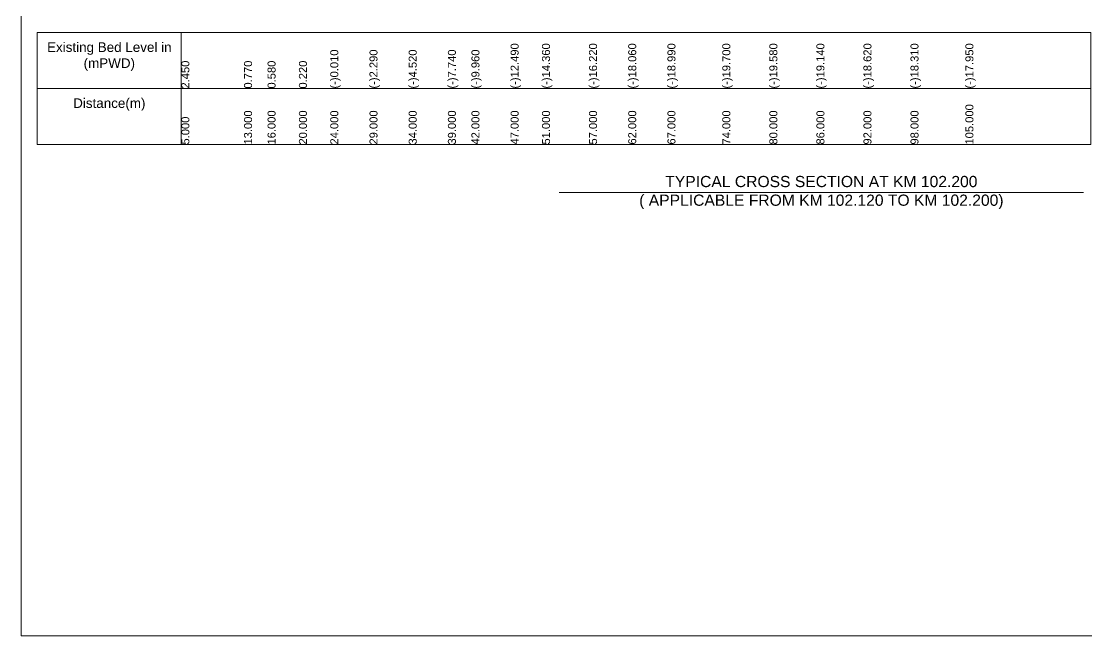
# Model space of a CAD drawing. Header units: inches. Extents: x 89000 to 305017, y -7071 to 0.
# Drawn here: x 205000 to 211658, y -7071 to -3229 of the extents above; entities that cross this region are included whole.
import ezdxf

# ---------------------------------------------------------------- set-up
doc = ezdxf.new("R2010")
doc.units = ezdxf.units.IN
doc.header["$LTSCALE"] = 7
doc.header["$MEASUREMENT"] = 0
for name, color, linetype, lineweight in [('Cross section Data Border', 7, 'Continuous', 9), ('Cross Section Labels', 7, 'Continuous', 9), ('Long Section Labels', 7, 'Continuous', 9)]:
    doc.layers.add(name, color=color, linetype=linetype, lineweight=lineweight)
doc.styles.get("Standard").update_dxf_attribs({"font": 'arial.ttf'})

msp = doc.modelspace()

# ---------------------------------------------------------------- linework, layer by layer
at = {"layer": 'Cross section Data Border'}
msp.add_lwpolyline([(205100, -3300), (211684.88469, -3300), (211684.88469, -4000), (205100, -4000)], close=True, dxfattribs=at)
for points in [[(206000, -3300), (206000, -4000)], [(205100, -3650), (211684.88469, -3650)]]:
    msp.add_lwpolyline(points, dxfattribs=at)
at = {"layer": 'Cross Section Labels'}
msp.add_lwpolyline([(205000, 0), (215000, 0), (215000, -7071), (205000, -7071)], close=True, dxfattribs=at)
msp.add_lwpolyline([(208362, -4300), (210000, -4300), (211638, -4300)], dxfattribs=at)

# ---------------------------------------------------------------- texts
at = {"layer": 'Cross section Data Border', "char_height": 60, "width": 800, "attachment_point": 5}
for s, insert in [('Existing Bed Level in (mPWD)', (205550, -3450)), ('Distance(m)', (205550, -3750))]:
    msp.add_mtext(s, dxfattribs=dict(at, insert=insert))
at = {"layer": 'Cross Section Labels', "insert": (210000, -4300), "char_height": 70, "attachment_point": 5}
msp.add_mtext('TYPICAL CROSS SECTION AT KM 102.200^J( APPLICABLE FROM KM 102.120 TO KM 102.200)', dxfattribs=at)
at = {"layer": 'Long Section Labels', "char_height": 50, "attachment_point": 1, "rotation": 90}
for s, insert in [('(-)12.490', (208058, -3650)), ('(-)14.360', (208254, -3650)), ('(-)16.220', (208548, -3650)), ('(-)18.060', (208793, -3650)), ('(-)18.990', (209038, -3650)), ('(-)19.700', (209381, -3650)), ('(-)19.580', (209675, -3650)), ('(-)19.140', (209969, -3650)), ('(-)18.620', (210263, -3650)), ('(-)18.310', (210557, -3650)), ('(-)17.950', (210900, -3650)), ('(-)0.010', (206931, -3650)), ('(-)2.290', (207176, -3650)), ('(-)4.520', (207421, -3650)), ('(-)7.740', (207666, -3650)), ('(-)9.960', (207813, -3650)), ('2.450', (206000, -3650)), ('0.770', (206392, -3650)), ('0.580', (206539, -3650)), ('0.220', (206735, -3650)), ('13.000', (206392, -4000)), ('16.000', (206539, -4000)), ('20.000', (206735, -4000)), ('24.000', (206931, -4000)), ('29.000', (207176, -4000)), ('34.000', (207421, -4000)), ('39.000', (207666, -4000)), ('42.000', (207813, -4000)), ('47.000', (208058, -4000)), ('51.000', (208254, -4000)), ('57.000', (208548, -4000)), ('62.000', (208793, -4000)), ('67.000', (209038, -4000)), ('74.000', (209381, -4000)), ('80.000', (209675, -4000)), ('86.000', (209969, -4000)), ('92.000', (210263, -4000)), ('98.000', (210557, -4000)), ('105.000', (210900, -4000)), ('5.000', (206000, -4000))]:
    msp.add_mtext(s, dxfattribs=dict(at, insert=insert))

doc.saveas('drawing.dxf')
